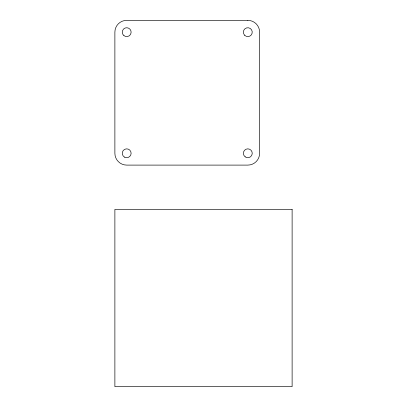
<?xml version="1.0" encoding="UTF-8"?>
<svg xmlns="http://www.w3.org/2000/svg" width="407" height="407" viewBox="0 0 407 407"><rect width="100%" height="100%" fill="white"/><g stroke="black" fill="none" stroke-linecap="round" stroke-linejoin="round"><path stroke-width="0.61" d="M247.812 20.35L126.694 20.35A11.818 11.818 0 0 0 114.881 32.168L114.881 153.281A11.818 11.818 0 0 0 126.694 165.1L247.812 165.1A11.818 11.818 0 0 0 259.625 153.281L259.625 32.168A11.818 11.818 0 0 0 247.812 20.35M292.119 209.407L114.881 209.407L114.881 386.65L292.119 386.65L292.119 209.407M245.197 156.858A4.431 4.431 0 0 0 252.218 153.754A4.431 4.431 0 0 0 246.016 149.227A4.431 4.431 0 0 0 245.197 156.858M244.678 35.297A4.431 4.431 0 0 0 252.091 33.313A4.431 4.431 0 0 0 246.662 27.885A4.431 4.431 0 0 0 244.678 35.297M123.911 35.613A4.431 4.431 0 0 0 131.074 32.855A4.431 4.431 0 0 0 125.102 28.032A4.431 4.431 0 0 0 123.911 35.613M124.481 157.117A4.431 4.431 0 0 0 131.125 153.281A4.431 4.431 0 0 0 124.481 149.445A4.431 4.431 0 0 0 124.481 157.117"/></g></svg>
